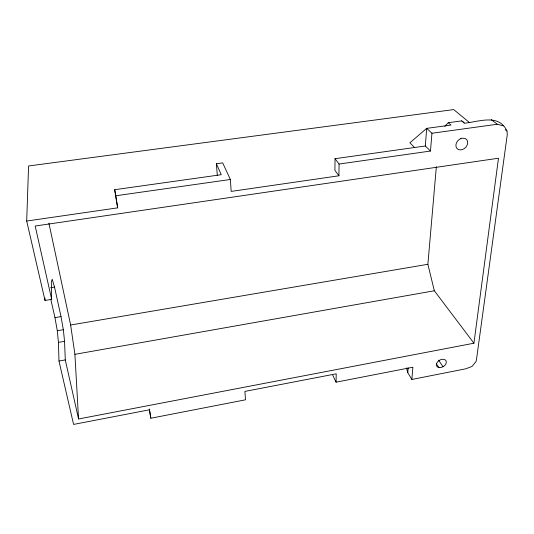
<?xml version="1.0" encoding="UTF-8"?>
<svg xmlns="http://www.w3.org/2000/svg" width="534" height="534" viewBox="0 0 534 534"><rect width="100%" height="100%" fill="white"/><g stroke="black" fill="none" stroke-linecap="round" stroke-linejoin="round"><path stroke-width="0.8" d="M335.038 158.698L339.077 164.038L430.484 151.042L425.324 145.996L335.038 158.698L334.918 170.339L338.916 175.786L231.175 191.406L230.354 179.484L222.691 162.877L216.377 163.744L217.285 175.339M444.789 126.418L448.273 122.707L461.69 120.884L464.487 123.22C479.131 121.739 498.903 113.388 507 131.037L507.3 134.428L476.582 358.801L476.088 361.471L472.009 366.437L465.822 368.8L411.868 379.46L412.869 367.225L336.086 382.17L336.2 373.82L244.906 391.409L245.486 399.812L150.828 418.235L149.293 409.017M338.916 175.786L339.077 164.038M51.671 299.36L35.184 226.022L498.482 158.218L473.925 343.208L78.558 418.983L65.281 359.929L64.547 341.326L63.339 329.705L61.016 316.602L54.528 287.105L52.219 279.242L51.344 281.812L51.671 299.36L45.01 300.448L26.7 221.043L28.569 165.974L453.7 109.583L469.626 122.687M411.868 379.46L407.782 372.732L408.156 367.866M425.324 145.996L426.686 128.374L450.99 125.063L448.273 122.707M430.484 151.042L431.939 133.253L426.686 128.374L409.898 142.798L414.551 147.497M473.925 343.208L434.342 290.77L427.874 264.29L436.351 166.661M78.558 418.983L74.907 354.322L434.342 290.77M150.828 418.235L149.5 409.792L73.585 424.417L58.98 361.044L65.281 359.929M58.98 361.044L58.44 342.381L64.547 341.326M48.894 223.139L70.642 325.012L427.874 264.29M58.44 342.381L57.292 330.74L63.339 329.705M50.81 299.274L54.949 317.623L61.016 316.602M50.63 287.733L54.528 287.105M26.7 221.043L117.674 207.853L114.71 189.697L221.243 174.705L216.377 163.744M115.771 195.771L230.354 179.484M431.939 133.253L497.261 124.248L503.542 125.904M461.69 120.884L463.225 121.952A13.176 10.4 -45.9 0 1 464.119 122.987M505.164 129.615L507 131.037M491.233 119.569L497.261 124.248M438.634 360.196L443.04 366.738M436.271 363.621L438.888 367.552M332.735 375.215L336.086 382.17M406.507 367.906L407.782 372.732M54.949 317.623L57.292 330.74M117.674 207.853L114.71 189.697M70.642 325.012L74.907 354.322M44.996 298.052L45.01 300.448M460.869 138.566L459.387 139.361A6.588 5.146 -45 0 0 456.897 148.399A6.588 5.146 -45 0 0 465.902 147.144A6.588 5.146 -45 0 0 465.288 138.533L462.417 138.152L460.869 138.566M443.44 366.531L440.917 367.559L438.507 367.492A5.347 3.711 -31.1 0 1 437.84 361.565A5.347 3.711 -31.1 0 1 445.423 360.083A5.347 3.711 -31.1 0 1 443.44 366.531"/></g></svg>
